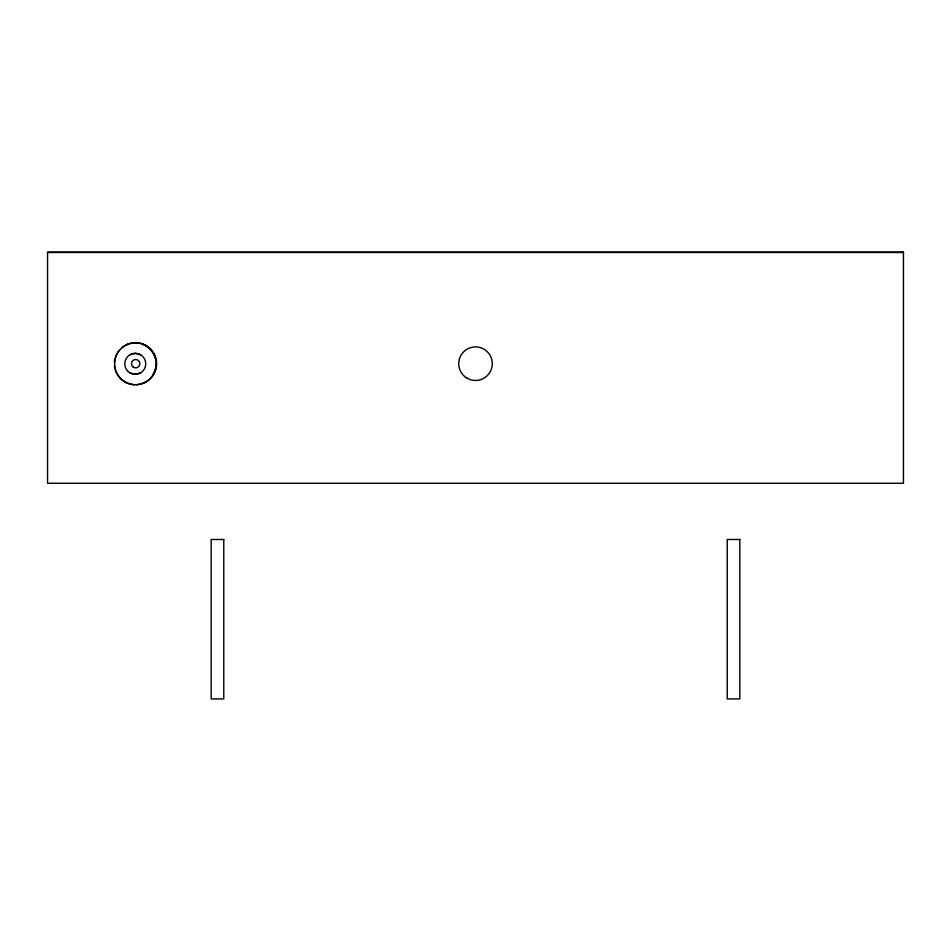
<?xml version="1.0" encoding="UTF-8"?>
<svg xmlns="http://www.w3.org/2000/svg" width="951" height="951" viewBox="0 0 951 951"><rect width="100%" height="100%" fill="white"/><g stroke="black" fill="none" stroke-linecap="round" stroke-linejoin="round"><path stroke-width="1.43" d="M130.025 354.735L135.268 353.332L140.51 354.735M140.51 372.911L135.268 374.314L130.025 372.911M47.55 252.502L903.45 252.502M136.29 384.751A20.946 20.946 0 0 0 156 360.762A20.946 20.946 0 0 0 130.18 343.501L125.092 345.51A20.946 20.946 0 0 0 121.716 347.852M134.923 384.775A20.946 20.946 0 0 1 117.651 375.17M116.949 373.993A20.946 20.946 0 0 1 115.321 370.224M114.94 368.905A20.946 20.946 0 0 1 114.453 366.218M114.393 362.117A20.946 20.946 0 0 1 115.13 358.063M115.546 356.768A20.946 20.946 0 0 1 119.755 349.742M156.047 363.829A20.981 20.981 0 0 1 153.23 374.314M145.551 381.993A20.981 20.981 0 0 1 143.09 383.205M125.782 345.011A20.981 20.981 0 0 1 128.326 343.953M143.09 344.44A20.981 20.981 0 0 1 155.334 358.396M903.45 252.086L47.55 252.086L47.55 483.263L903.45 483.263L903.45 252.086M223.77 539.479L211.181 539.479L211.181 698.914L223.77 698.914L223.77 539.479M739.819 539.479L727.23 539.479L727.23 698.914L739.819 698.914L739.819 539.479M133.033 366.955A4.196 4.196 0 0 0 139.809 364.328A4.196 4.196 0 0 0 134.139 359.775A4.196 4.196 0 0 0 133.033 366.955M466.882 378.094A16.785 16.785 0 0 0 492.285 363.948A16.785 16.785 0 0 0 467.333 349.029A16.785 16.785 0 0 0 466.882 378.094M123.844 381.018A20.981 20.981 0 0 0 156.582 365.255A20.981 20.981 0 0 0 126.554 344.785A20.981 20.981 0 0 0 123.844 381.018M127.85 371.247A10.485 10.485 0 0 0 145.396 366.539A10.485 10.485 0 0 0 132.558 353.689A10.485 10.485 0 0 0 127.85 371.247"/></g></svg>
